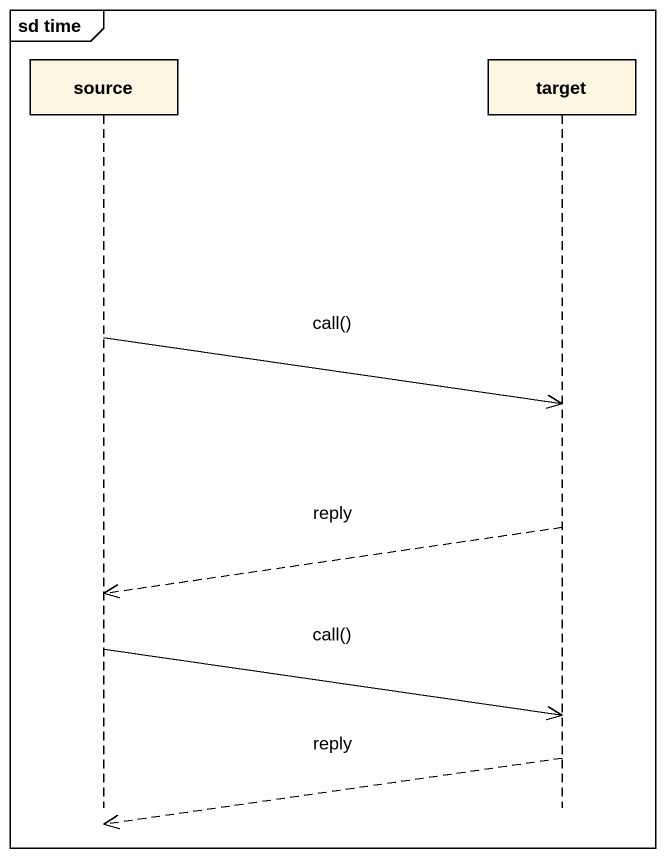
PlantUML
@startuml
mainframe sd time
hide footbox
participant source
participant target

source ->> target : call()
target -->> source : reply
source ->> target : call()
target -->> source : reply
@enduml
